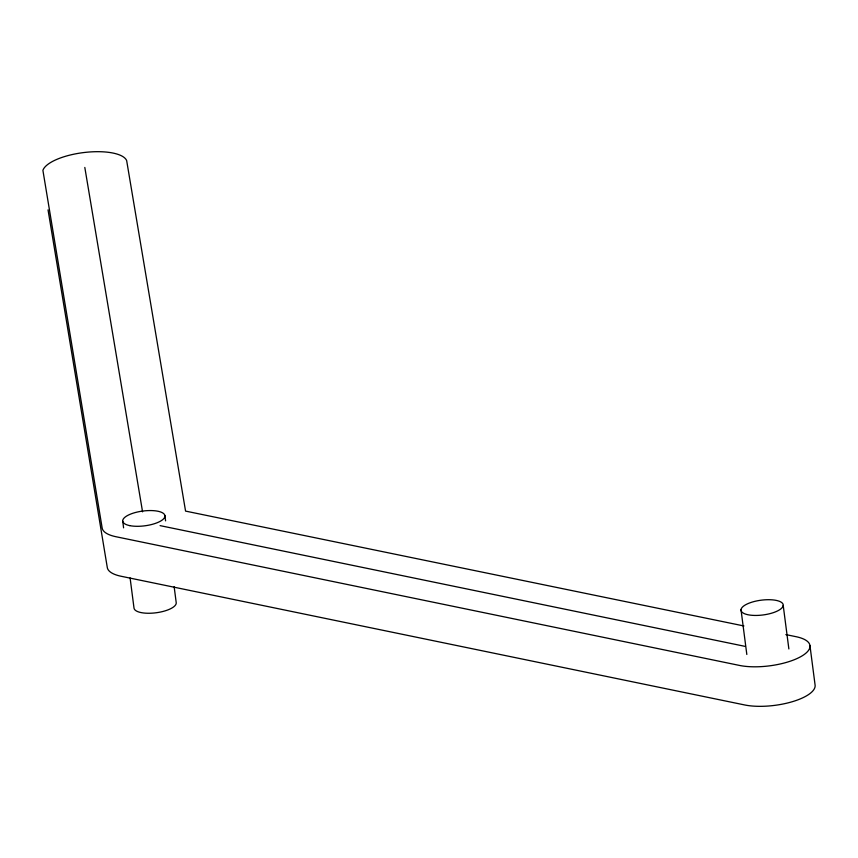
<?xml version="1.0" encoding="UTF-8"?>
<svg xmlns="http://www.w3.org/2000/svg" width="858" height="858" viewBox="0 0 858 858"><rect width="100%" height="100%" fill="white"/><g stroke="black" fill="none" stroke-linecap="round" stroke-linejoin="round"><path stroke-width="1.29" d="M743.929 625.965L185.564 511.1L126.662 160.618A42.557 14.897 -7.4 0 0 84.524 152.467A42.557 14.897 -7.4 0 0 42.9 170.356L102.134 527.852A42.557 14.897 -7.4 0 0 115.841 536.7L739.167 665.358A42.557 14.897 -7.4 0 0 798.852 657.678A42.557 14.897 -7.4 0 0 796.353 636.754L785.864 634.598M160.092 525.632L745.452 646.449M84.813 167.439L142.567 511.829M809.963 645.624L815.1 685.145A42.557 14.897 -7.4 0 1 790.679 702.176A42.557 14.897 -7.4 0 1 744.304 704.879L120.967 576.233A42.557 14.897 -7.4 0 1 107.271 567.385L48.037 209.878M783.215 605.469A21.278 7.454 -7.4 0 1 750.825 615.197A21.278 7.454 -7.4 0 1 752.294 602.048A21.278 7.454 -7.4 0 1 783.215 605.469L788.867 648.948M741.012 609.673L746.825 654.472M164.908 515.594L165.594 520.87M174.153 586.743L176.201 602.552A21.278 7.454 -7.4 0 1 156.349 612.741A21.278 7.454 -7.4 0 1 134.03 608.225L130.094 577.917M122.737 521.267L123.595 527.852M129.783 525.632A21.278 7.454 -7.4 0 0 164.511 517.599A21.278 7.454 -7.4 0 0 137.173 512.065A21.278 7.454 -7.4 0 0 129.783 525.632"/></g></svg>
